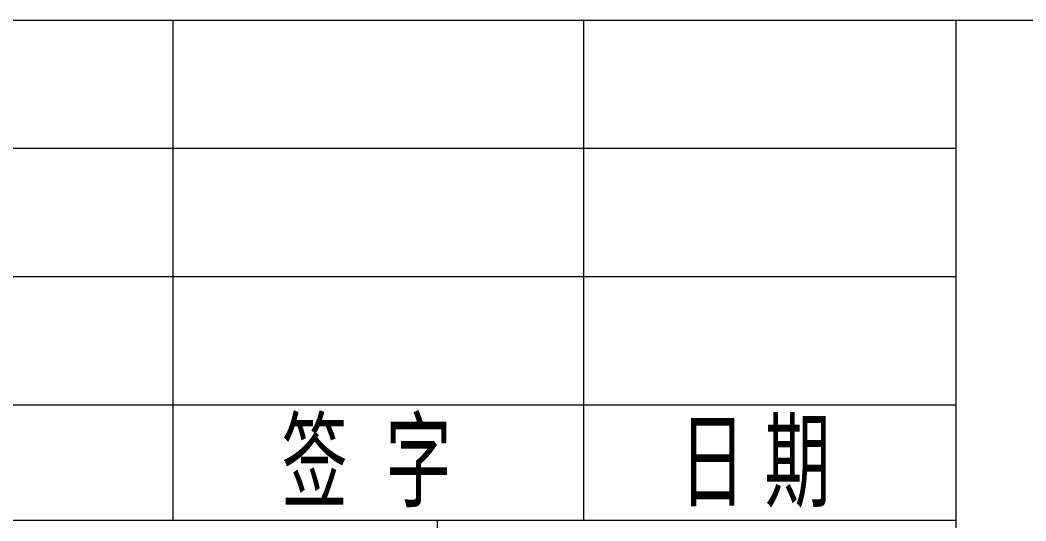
# Model space of a CAD drawing. Header units: millimetres. Extents: x 0 to 594, y 0 to 420.
# Drawn here: x 438.05 to 477.24, y 36.99 to 56.5 of the extents above; entities that cross this region are included whole.
import ezdxf

# ---------------------------------------------------------------- set-up
doc = ezdxf.new("R2010")
doc.units = ezdxf.units.MM
doc.header["$MEASUREMENT"] = 0
doc.linetypes.add('XKITLINE00', pattern=[0])
doc.styles.add('STYLE_2', font='arial.ttf', dxfattribs={"height": 0.2})

msp = doc.modelspace()

# ---------------------------------------------------------------- linework, layer by layer
at = {"color": 0, "linetype": 'XKITLINE00', "lineweight": 0}
for p, q in [((404, 56.5), (584, 56.5)), ((404, 56.5), (474.5, 56.5)), ((474.5, 56.5), (474.5, 10)), ((474.5, 37), (404, 37))]:
    msp.add_line(p, q, dxfattribs=at)
at = {"color": 1, "linetype": 'XKITLINE00', "lineweight": 0}
for p, q in [((444, 56.5), (444, 37)), ((460, 56.5), (460, 37)), ((474.5, 51.5), (404, 51.5)), ((474.5, 46.5), (404, 46.5)), ((474.5, 41.5), (404, 41.5)), ((454.3, 37.007), (454.3, 10))]:
    msp.add_line(p, q, dxfattribs=at)

# ---------------------------------------------------------------- texts
at = {"color": 3, "lineweight": 0, "style": 'STYLE_2', "width": 0.63}
for s, p in [('签  字', (448.238, 37.844)), ('日 期', (463.738, 37.844))]:
    msp.add_text(s, height=3, dxfattribs=at).set_placement(p)

doc.saveas('drawing.dxf')
